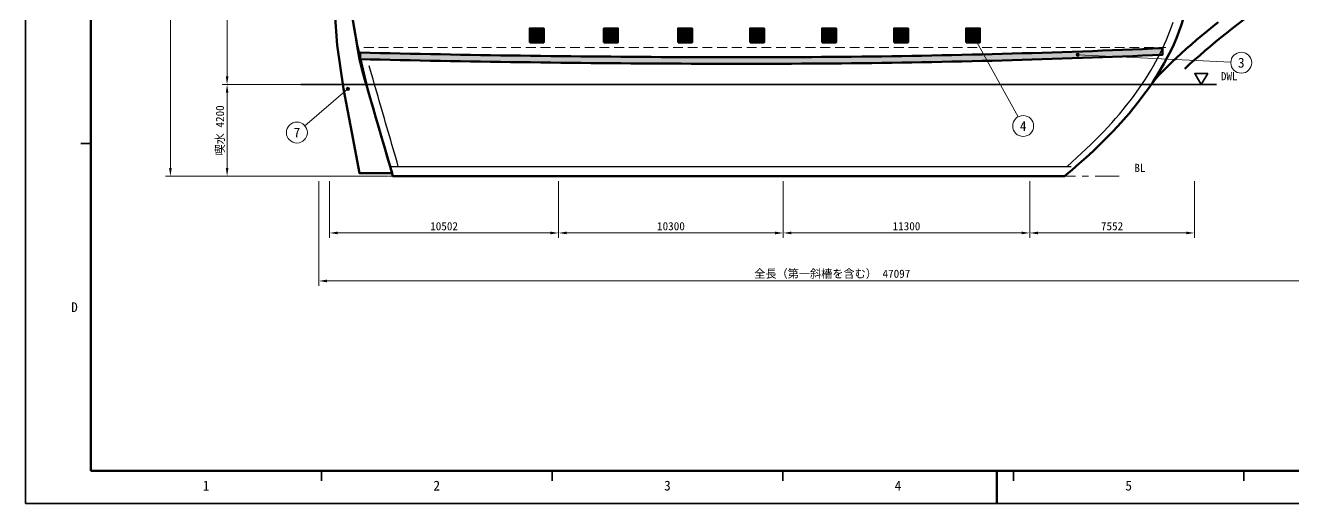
# Model space of a CAD drawing. Header units: millimetres. Extents: x -14250 to 74850, y -15000 to 48000.
# Drawn here: x -14250 to 43901, y -15000 to 6910 of the extents above; entities that cross this region are included whole.
import ezdxf
from ezdxf.enums import TextEntityAlignment as Align

# ---------------------------------------------------------------- set-up
doc = ezdxf.new("R2010")
doc.units = ezdxf.units.MM
doc.header["$LTSCALE"] = 150
doc.linetypes.add('CL', pattern=[18, 12, -2, 2, -2])
doc.linetypes.add('HID', pattern=[4.5, 3, -1.5])
for name, color, linetype, lineweight in [('かくれ線', 8, 'HID', 18), ('ハッチング', 8, 'Continuous', 13), ('中心線', 1, 'CL', 18), ('喫水線', 5, 'Continuous', 35), ('外形', 7, 'Continuous', 50), ('寸法', 5, 'Continuous', 18), ('引出線', 7, 'Continuous', 18), ('文字', 7, 'Continuous', 25), ('枠', 7, 'Continuous', 70), ('細部', 7, 'Continuous', 25), ('表題', 7, 'Continuous', 35)]:
    doc.layers.add(name, color=color, linetype=linetype, lineweight=lineweight)
doc.styles.add('JP', font='msgothic.ttc')
doc.dimstyles.new('JIS', dxfattribs={"dimscale": 150, "dimtxt": 2.5, "dimasz": 2.5, "dimexe": 1.5, "dimexo": 1.5, "dimgap": 0.8, "dimtad": 1, "dimdec": 0, "dimtxsty": 'JP', "dimcen": 2.5, "dimclrd": 5, "dimclre": 5, "dimclrt": 5, "dimazin": 3, "dimtfac": 1, "dimtmove": 0, "dimatfit": 3, "dimlwd": 18, "dimlwe": 18})

msp = doc.modelspace()

# ---------------------------------------------------------------- hatches: boundary and pattern name
at = {"layer": 'ハッチング'}
h = msp.add_hatch(color=250, dxfattribs=at)
h.dxf.hatch_style = 1
h.paths.add_polyline_path([(8880, 6130), (9520, 6130), (9520, 6770), (8880, 6770)])
h = msp.add_hatch(color=250, dxfattribs=at)
h.dxf.hatch_style = 1
h.paths.add_polyline_path([(12280, 6130), (12920, 6130), (12920, 6770), (12280, 6770)])
h = msp.add_hatch(color=250, dxfattribs=at)
h.dxf.hatch_style = 1
h.paths.add_polyline_path([(15680, 6130), (16320, 6130), (16320, 6770), (15680, 6770)])
h = msp.add_hatch(color=250, dxfattribs=at)
h.dxf.hatch_style = 1
h.paths.add_polyline_path([(18980, 6130), (19620, 6130), (19620, 6770), (18980, 6770)])
h = msp.add_hatch(color=250, dxfattribs=at)
h.dxf.hatch_style = 1
h.paths.add_polyline_path([(22280, 6130), (22920, 6130), (22920, 6770), (22280, 6770)])
h = msp.add_hatch(color=250, dxfattribs=at)
h.dxf.hatch_style = 1
h.paths.add_polyline_path([(25580, 6130), (26220, 6130), (26220, 6770), (25580, 6770)])
h = msp.add_hatch(color=250, dxfattribs=at)
h.dxf.hatch_style = 1
h.paths.add_polyline_path([(28880, 6130), (29520, 6130), (29520, 6770), (28880, 6770)])
h = msp.add_hatch(color=8, dxfattribs=at)
h.dxf.hatch_style = 1
h.paths.add_polyline_path([(1099.5, 5663), (1559.4, 5652.2), (2019.4, 5641.7), (2479.3, 5631.5), (2939.2, 5621.5), (3399.1, 5611.8), (3859.1, 5602.4), (4319, 5593.3), (4778.9, 5584.5), (5238.9, 5575.9), (5698.8, 5567.6), (6158.7, 5559.6), (6618.6, 5551.9), (7078.6, 5544.5), (7538.5, 5537.3), (7998.4, 5530.5), (8458.3, 5523.9), (8918.3, 5517.6), (9378.2, 5511.5), (9838.1, 5505.8), (10298.1, 5500.3), (10758, 5495.2), (11217.9, 5490.3), (11677.8, 5485.6), (12137.8, 5481.3), (12597.7, 5477.3), (13057.6, 5473.5), (13517.6, 5470), (13977.5, 5466.8), (14437.4, 5463.8), (14897.3, 5461.2), (15357.3, 5458.8), (15817.2, 5456.7), (16277.1, 5454.9), (16737.1, 5453.4), (17197, 5452.2), (17656.9, 5451.2), (18116.8, 5450.5), (18576.8, 5450.1), (19036.7, 5450), (19496.6, 5450.3), (19956.6, 5451.1), (20416.5, 5452.3), (20876.4, 5454.1), (21336.3, 5456.4), (21796.3, 5459.1), (22256.2, 5462.3), (22716.1, 5466.1), (23176, 5470.3), (23636, 5475), (24095.9, 5480.2), (24555.8, 5485.9), (25015.8, 5492.1), (25475.7, 5498.8), (25935.6, 5506), (26395.5, 5513.6), (26855.5, 5521.8), (27315.4, 5530.4), (27775.3, 5539.6), (28235.3, 5549.2), (28695.2, 5559.4), (29155.1, 5570), (29615, 5581.1), (30075, 5592.7), (30534.9, 5604.8), (30994.8, 5617.4), (31454.8, 5630.5), (31914.7, 5644), (32374.6, 5658.1), (32834.5, 5672.7), (33294.5, 5687.7), (33754.4, 5703.3), (34214.3, 5719.3), (34674.3, 5735.8), (35134.2, 5752.9), (35594.1, 5770.4), (36054, 5788.4), (36514, 5806.9), (36973.9, 5825.9), (37433.8, 5845.3), (37893.7, 5865.3), (37893.7, 5565.3), (37433.8, 5545.3), (36973.9, 5525.9), (36514, 5506.9), (36054, 5488.4), (35594.1, 5470.4), (35134.2, 5452.9), (34674.3, 5435.8), (34214.3, 5419.3), (33754.4, 5403.3), (33294.5, 5387.7), (32834.5, 5372.7), (32374.6, 5358.1), (31914.7, 5344), (31454.8, 5330.5), (30994.8, 5317.4), (30534.9, 5304.8), (30075, 5292.7), (29615, 5281.1), (29155.1, 5270), (28695.2, 5259.4), (28235.3, 5249.2), (27775.3, 5239.6), (27315.4, 5230.4), (26855.5, 5221.8), (26395.5, 5213.6), (25935.6, 5206), (25475.7, 5198.8), (25015.8, 5192.1), (24555.8, 5185.9), (24095.9, 5180.2), (23636, 5175), (23176, 5170.3), (22716.1, 5166.1), (22256.2, 5162.3), (21796.3, 5159.1), (21336.3, 5156.4), (20876.4, 5154.1), (20416.5, 5152.3), (19956.6, 5151.1), (19496.6, 5150.3), (19036.7, 5150), (18576.8, 5150.1), (18116.8, 5150.5), (17656.9, 5151.2), (17197, 5152.2), (16737.1, 5153.4), (16277.1, 5154.9), (15817.2, 5156.7), (15357.3, 5158.8), (14897.3, 5161.2), (14437.4, 5163.8), (13977.5, 5166.8), (13517.6, 5170), (13057.6, 5173.5), (12597.7, 5177.3), (12137.8, 5181.3), (11677.8, 5185.6), (11217.9, 5190.3), (10758, 5195.2), (10298.1, 5200.3), (9838.1, 5205.8), (9378.2, 5211.5), (8918.3, 5217.6), (8458.3, 5223.9), (7998.4, 5230.5), (7538.5, 5237.3), (7078.6, 5244.5), (6618.6, 5251.9), (6158.7, 5259.6), (5698.8, 5267.6), (5238.9, 5275.9), (4778.9, 5284.5), (4319, 5293.3), (3859.1, 5302.4), (3399.1, 5311.8), (2939.2, 5321.5), (2479.3, 5331.5), (2019.4, 5341.7), (1559.4, 5352.2), (1099.5, 5363)])
at = {"layer": '引出線'}
h = msp.add_hatch(color=7, dxfattribs=at)
h.dxf.hatch_style = 1
h.paths.add_polyline_path([(29275, 6450), (29265, 6487.5), (29237.5, 6515), (29200, 6525), (29162.5, 6515), (29135, 6487.5), (29125, 6450), (29135, 6412.5), (29162.5, 6385), (29200, 6375), (29237.5, 6385), (29265, 6412.5)])
h = msp.add_hatch(color=7, dxfattribs=at)
h.dxf.hatch_style = 1
h.paths.add_polyline_path([(34075, 5561.8), (34065, 5599.3), (34037.5, 5626.7), (34000, 5636.8), (33962.5, 5626.7), (33935, 5599.3), (33925, 5561.8), (33935, 5524.3), (33962.5, 5496.8), (34000, 5486.8), (34037.5, 5496.8), (34065, 5524.3)])
h = msp.add_hatch(color=7, dxfattribs=at)
h.dxf.hatch_style = 1
h.paths.add_polyline_path([(615, 4000), (605, 4037.5), (577.5, 4065), (540, 4075), (502.5, 4065), (475, 4037.5), (465, 4000), (475, 3962.5), (502.5, 3935), (540, 3925), (577.5, 3935), (605, 3962.5)])

# ---------------------------------------------------------------- linework, layer by layer
at = {"layer": 'かくれ線'}
msp.add_lwpolyline([(1273, 5900), (38038.4, 5900)], dxfattribs=at)
at = {"layer": '中心線'}
msp.add_line((-3000, 0), (35900, 0), dxfattribs=at)
at = {"layer": '喫水線'}
msp.add_line((-1618, 4200), (40364.8, 4200), dxfattribs=at)
msp.add_lwpolyline([(39664.8, 4200), (39364.8, 4700), (39964.8, 4700)], close=True, dxfattribs=at)
at = {"layer": '外形'}
for points in [[(2560.8, 135), (2020, 2000), (1440, 4000), (956, 6000), (412, 9200), (-188, 9200), (43, 6000), (331.3, 4000), (715.7, 2000), (1074.1, 135)], [(8880, 6130), (9520, 6130), (9520, 6770), (8880, 6770)], [(12280, 6130), (12920, 6130), (12920, 6770), (12280, 6770)], [(15680, 6130), (16320, 6130), (16320, 6770), (15680, 6770)], [(18980, 6130), (19620, 6130), (19620, 6770), (18980, 6770)], [(22280, 6130), (22920, 6130), (22920, 6770), (22280, 6770)], [(25580, 6130), (26220, 6130), (26220, 6770), (25580, 6770)], [(28880, 6130), (29520, 6130), (29520, 6770), (28880, 6770)], [(1099.5, 5663), (1559.4, 5652.2), (2019.4, 5641.7), (2479.3, 5631.5), (2939.2, 5621.5), (3399.1, 5611.8), (3859.1, 5602.4), (4319, 5593.3), (4778.9, 5584.5), (5238.9, 5575.9), (5698.8, 5567.6), (6158.7, 5559.6), (6618.6, 5551.9), (7078.6, 5544.5), (7538.5, 5537.3), (7998.4, 5530.5), (8458.3, 5523.9), (8918.3, 5517.6), (9378.2, 5511.5), (9838.1, 5505.8), (10298.1, 5500.3), (10758, 5495.2), (11217.9, 5490.3), (11677.8, 5485.6), (12137.8, 5481.3), (12597.7, 5477.3), (13057.6, 5473.5), (13517.6, 5470), (13977.5, 5466.8), (14437.4, 5463.8), (14897.3, 5461.2), (15357.3, 5458.8), (15817.2, 5456.7), (16277.1, 5454.9), (16737.1, 5453.4), (17197, 5452.2), (17656.9, 5451.2), (18116.8, 5450.5), (18576.8, 5450.1), (19036.7, 5450), (19496.6, 5450.3), (19956.6, 5451.1), (20416.5, 5452.3), (20876.4, 5454.1), (21336.3, 5456.4), (21796.3, 5459.1), (22256.2, 5462.3), (22716.1, 5466.1), (23176, 5470.3), (23636, 5475), (24095.9, 5480.2), (24555.8, 5485.9), (25015.8, 5492.1), (25475.7, 5498.8), (25935.6, 5506), (26395.5, 5513.6), (26855.5, 5521.8), (27315.4, 5530.4), (27775.3, 5539.6), (28235.3, 5549.2), (28695.2, 5559.4), (29155.1, 5570), (29615, 5581.1), (30075, 5592.7), (30534.9, 5604.8), (30994.8, 5617.4), (31454.8, 5630.5), (31914.7, 5644), (32374.6, 5658.1), (32834.5, 5672.7), (33294.5, 5687.7), (33754.4, 5703.3), (34214.3, 5719.3), (34674.3, 5735.8), (35134.2, 5752.9), (35594.1, 5770.4), (36054, 5788.4), (36514, 5806.9), (36973.9, 5825.9), (37433.8, 5845.3), (37893.7, 5865.3), (37893.7, 5565.3), (37433.8, 5545.3), (36973.9, 5525.9), (36514, 5506.9), (36054, 5488.4), (35594.1, 5470.4), (35134.2, 5452.9), (34674.3, 5435.8), (34214.3, 5419.3), (33754.4, 5403.3), (33294.5, 5387.7), (32834.5, 5372.7), (32374.6, 5358.1), (31914.7, 5344), (31454.8, 5330.5), (30994.8, 5317.4), (30534.9, 5304.8), (30075, 5292.7), (29615, 5281.1), (29155.1, 5270), (28695.2, 5259.4), (28235.3, 5249.2), (27775.3, 5239.6), (27315.4, 5230.4), (26855.5, 5221.8), (26395.5, 5213.6), (25935.6, 5206), (25475.7, 5198.8), (25015.8, 5192.1), (24555.8, 5185.9), (24095.9, 5180.2), (23636, 5175), (23176, 5170.3), (22716.1, 5166.1), (22256.2, 5162.3), (21796.3, 5159.1), (21336.3, 5156.4), (20876.4, 5154.1), (20416.5, 5152.3), (19956.6, 5151.1), (19496.6, 5150.3), (19036.7, 5150), (18576.8, 5150.1), (18116.8, 5150.5), (17656.9, 5151.2), (17197, 5152.2), (16737.1, 5153.4), (16277.1, 5154.9), (15817.2, 5156.7), (15357.3, 5158.8), (14897.3, 5161.2), (14437.4, 5163.8), (13977.5, 5166.8), (13517.6, 5170), (13057.6, 5173.5), (12597.7, 5177.3), (12137.8, 5181.3), (11677.8, 5185.6), (11217.9, 5190.3), (10758, 5195.2), (10298.1, 5200.3), (9838.1, 5205.8), (9378.2, 5211.5), (8918.3, 5217.6), (8458.3, 5223.9), (7998.4, 5230.5), (7538.5, 5237.3), (7078.6, 5244.5), (6618.6, 5251.9), (6158.7, 5259.6), (5698.8, 5267.6), (5238.9, 5275.9), (4778.9, 5284.5), (4319, 5293.3), (3859.1, 5302.4), (3399.1, 5311.8), (2939.2, 5321.5), (2479.3, 5331.5), (2019.4, 5341.7), (1559.4, 5352.2), (1099.5, 5363)]]:
    msp.add_lwpolyline(points, close=True, dxfattribs=at)
for points in [[(38908, 4925), (39131.6, 5129.2), (39360.5, 5333.3), (39594.4, 5537.5), (39832.6, 5741.7), (40074.8, 5945.8), (40320.7, 6150), (40569.9, 6354.2), (40822.2, 6558.3), (41077.3, 6762.5), (41335.1, 6966.7), (41595.2, 7170.8), (41857.6, 7375), (42122, 7579.2), (42388.4, 7783.3), (42656.4, 7987.5), (42926.2, 8191.7), (43197.4, 8395.8), (43469.9, 8600)], [(761.1, 7146.7), (837, 6700), (912.9, 6253.3), (988.9, 5806.7), (1064.8, 5360), (1175.1, 4913.3), (1304.7, 4466.7), (1434.2, 4020), (1563.7, 3573.3), (1693.3, 3126.7), (1822.8, 2680), (1952.3, 2233.3), (2081.9, 1786.7), (2211.4, 1340), (2340.9, 893.3), (2470.5, 446.7), (2600, 0), (2600, 0), (33400, 0), (33742.2, 287.5), (34074, 575), (34395.4, 862.5), (34706.4, 1150), (35006.9, 1437.5), (35297.1, 1725), (35576.9, 2012.5), (35846.2, 2300), (36105.2, 2587.5), (36353.8, 2875), (36591.9, 3162.5), (36819.7, 3450), (37037, 3737.5), (37244, 4025), (37440.5, 4312.5), (37626.6, 4600), (37802.4, 4887.5), (37967.7, 5175), (38122.6, 5462.5), (38267.2, 5750), (38401.3, 6037.5), (38525, 6325), (38638.3, 6612.5), (38741.2, 6900), (38833.7, 7187.5)], [(37364.8, 4200), (37525.2, 4404.2), (37705.2, 4608.3), (37897.7, 4812.5), (38100.1, 5016.7), (38310.6, 5220.8), (38528, 5425), (38751.6, 5629.2), (38980.5, 5833.3), (39214.4, 6037.5), (39452.6, 6241.7), (39694.8, 6445.8), (39940.7, 6650), (40189.9, 6854.2), (40442.2, 7058.3)]]:
    msp.add_lwpolyline(points, dxfattribs=at)
at = {"layer": '引出線'}
for p, q in [((31267.3, 2719.8), (29200, 6450)), ((41020.6, 5223.1), (34000, 5561.8)), ((-1435.1, 2311.9), (540, 4000))]:
    msp.add_line(p, q, dxfattribs=at)
for centre, radius in [((29200, 6450), 75), ((34000, 5561.8), 75), ((41500, 5200), 480), ((540, 4000), 75), ((-1800, 2000), 480), ((31500, 2300), 480)]:
    msp.add_circle(centre, radius, dxfattribs=at)
at = {"layer": '枠'}
msp.add_line((30300, -15000), (30300, -13500), dxfattribs=at)
msp.add_lwpolyline([(-11250, -13500), (73350, -13500), (73350, 46500), (-11250, 46500)], close=True, dxfattribs=at)
at = {"layer": '細部'}
for points in [[(33511, 450), (33738.8, 650), (33961.6, 850), (34179.4, 1050), (34392.1, 1250), (34599.8, 1450), (34802.4, 1650), (35000, 1850), (35192.6, 2050), (35380.1, 2250), (35562.7, 2450), (35740.1, 2650), (35912.6, 2850), (36080, 3050), (36242.3, 3250), (36399.7, 3450), (36552, 3650), (36699.2, 3850), (36841.5, 4050), (36978.7, 4250), (37110.8, 4450), (37238, 4650), (37360.1, 4850), (37477.1, 5050), (37589.1, 5250), (37696.1, 5450), (37798.1, 5650), (37895, 5850), (37986.9, 6050), (38073.7, 6250), (38155.5, 6450), (38232.3, 6650), (38304.1, 6850), (38370.8, 7050)], [(2849.5, 450), (2791.5, 650), (2733.5, 850), (2675.5, 1050), (2617.5, 1250), (2559.5, 1450), (2501.5, 1650), (2443.5, 1850), (2385.5, 2050), (2327.5, 2250), (2269.5, 2450), (2211.5, 2650), (2153.5, 2850), (2095.5, 3050), (2037.5, 3250), (1979.5, 3450), (1921.5, 3650), (1863.5, 3850), (1805.5, 4050), (1747.5, 4250), (1689.5, 4450), (1631.5, 4650), (1573.5, 4850), (1515.5, 5050)], [(2469.5, 450), (33700, 450)]]:
    msp.add_lwpolyline(points, dxfattribs=at)
for points in [[(9350, 6450), (9338.6, 6507.4), (9306.1, 6556.1), (9257.4, 6588.6), (9200, 6600), (9142.6, 6588.6), (9093.9, 6556.1), (9061.4, 6507.4), (9050, 6450), (9061.4, 6392.6), (9093.9, 6343.9), (9142.6, 6311.4), (9200, 6300), (9257.4, 6311.4), (9306.1, 6343.9), (9338.6, 6392.6)], [(12750, 6450), (12738.6, 6507.4), (12706.1, 6556.1), (12657.4, 6588.6), (12600, 6600), (12542.6, 6588.6), (12493.9, 6556.1), (12461.4, 6507.4), (12450, 6450), (12461.4, 6392.6), (12493.9, 6343.9), (12542.6, 6311.4), (12600, 6300), (12657.4, 6311.4), (12706.1, 6343.9), (12738.6, 6392.6)], [(16150, 6450), (16138.6, 6507.4), (16106.1, 6556.1), (16057.4, 6588.6), (16000, 6600), (15942.6, 6588.6), (15893.9, 6556.1), (15861.4, 6507.4), (15850, 6450), (15861.4, 6392.6), (15893.9, 6343.9), (15942.6, 6311.4), (16000, 6300), (16057.4, 6311.4), (16106.1, 6343.9), (16138.6, 6392.6)], [(19450, 6450), (19438.6, 6507.4), (19406.1, 6556.1), (19357.4, 6588.6), (19300, 6600), (19242.6, 6588.6), (19193.9, 6556.1), (19161.4, 6507.4), (19150, 6450), (19161.4, 6392.6), (19193.9, 6343.9), (19242.6, 6311.4), (19300, 6300), (19357.4, 6311.4), (19406.1, 6343.9), (19438.6, 6392.6)], [(22750, 6450), (22738.6, 6507.4), (22706.1, 6556.1), (22657.4, 6588.6), (22600, 6600), (22542.6, 6588.6), (22493.9, 6556.1), (22461.4, 6507.4), (22450, 6450), (22461.4, 6392.6), (22493.9, 6343.9), (22542.6, 6311.4), (22600, 6300), (22657.4, 6311.4), (22706.1, 6343.9), (22738.6, 6392.6)], [(26050, 6450), (26038.6, 6507.4), (26006.1, 6556.1), (25957.4, 6588.6), (25900, 6600), (25842.6, 6588.6), (25793.9, 6556.1), (25761.4, 6507.4), (25750, 6450), (25761.4, 6392.6), (25793.9, 6343.9), (25842.6, 6311.4), (25900, 6300), (25957.4, 6311.4), (26006.1, 6343.9), (26038.6, 6392.6)], [(29350, 6450), (29338.6, 6507.4), (29306.1, 6556.1), (29257.4, 6588.6), (29200, 6600), (29142.6, 6588.6), (29093.9, 6556.1), (29061.4, 6507.4), (29050, 6450), (29061.4, 6392.6), (29093.9, 6343.9), (29142.6, 6311.4), (29200, 6300), (29257.4, 6311.4), (29306.1, 6343.9), (29338.6, 6392.6)]]:
    msp.add_lwpolyline(points, close=True, dxfattribs=at)
at = {"layer": '表題'}
for p, q in [((-11250, 1500), (-11700, 1500)), ((-675, -13500), (-675, -13950)), ((9900, -13500), (9900, -13950)), ((20475, -13500), (20475, -13950)), ((31050, -13500), (31050, -13950)), ((41625, -13500), (41625, -13950))]:
    msp.add_line(p, q, dxfattribs=at)
msp.add_lwpolyline([(-14250, -15000), (74850, -15000), (74850, 48000), (-14250, 48000)], close=True, dxfattribs=at)

# ---------------------------------------------------------------- texts
at = {"layer": '文字', "style": 'JP'}
for s, p in [('3', (41500, 5200)), ('4', (31500, 2300)), ('7', (-1800, 2000)), ('D', (-12000, -6000)), ('2', (4612.5, -14175)), ('3', (15187.5, -14175)), ('1', (-5962.5, -14175)), ('4', (25762.5, -14175)), ('5', (36337.5, -14175))]:
    msp.add_text(s, height=450, dxfattribs=at).set_placement(p, align=Align.MIDDLE_CENTER)
for s, p in [('DWL', (40564.8, 4580)), ('BL', (36600, 380))]:
    msp.add_text(s, height=375, dxfattribs=at).set_placement(p, align=Align.MIDDLE_LEFT)

# ---------------------------------------------------------------- dimensions: what is measured, and where the dimension line sits
at = {"layer": '寸法'}
for base, p2, text in [((-7600, 0), (19354.6, 38400), '竜骨下面から大檣トラック <>'), ((-5000, 0), (1382, 4200), '喫水 <>')]:
    msp.add_linear_dim(base=base, p1=(2600, 0), p2=p2, angle=90, text=text, dimstyle='JIS', dxfattribs=at).render()
msp.add_linear_dim(base=(-5000, 4200), p1=(1382, 4200), p2=(-302, 13400), angle=90, dimstyle='JIS', dxfattribs=at).render()
msp.add_linear_dim(base=(-800, -4800), p1=(-800, 0), p2=(46296.7, 0), text='全長（第一斜檣を含む） <>', dimstyle='JIS', dxfattribs=at).render()
for base, p1, p2 in [((-302, -2600), (-302, 0), (10200, 0)), ((10200, -2600), (10200, 0), (20500, 0)), ((20500, -2600), (20500, 0), (31800, 0)), ((31800, -2600), (31800, 0), (39352, 0))]:
    msp.add_linear_dim(base=base, p1=p1, p2=p2, dimstyle='JIS', dxfattribs=at).render()

doc.saveas('drawing.dxf')
